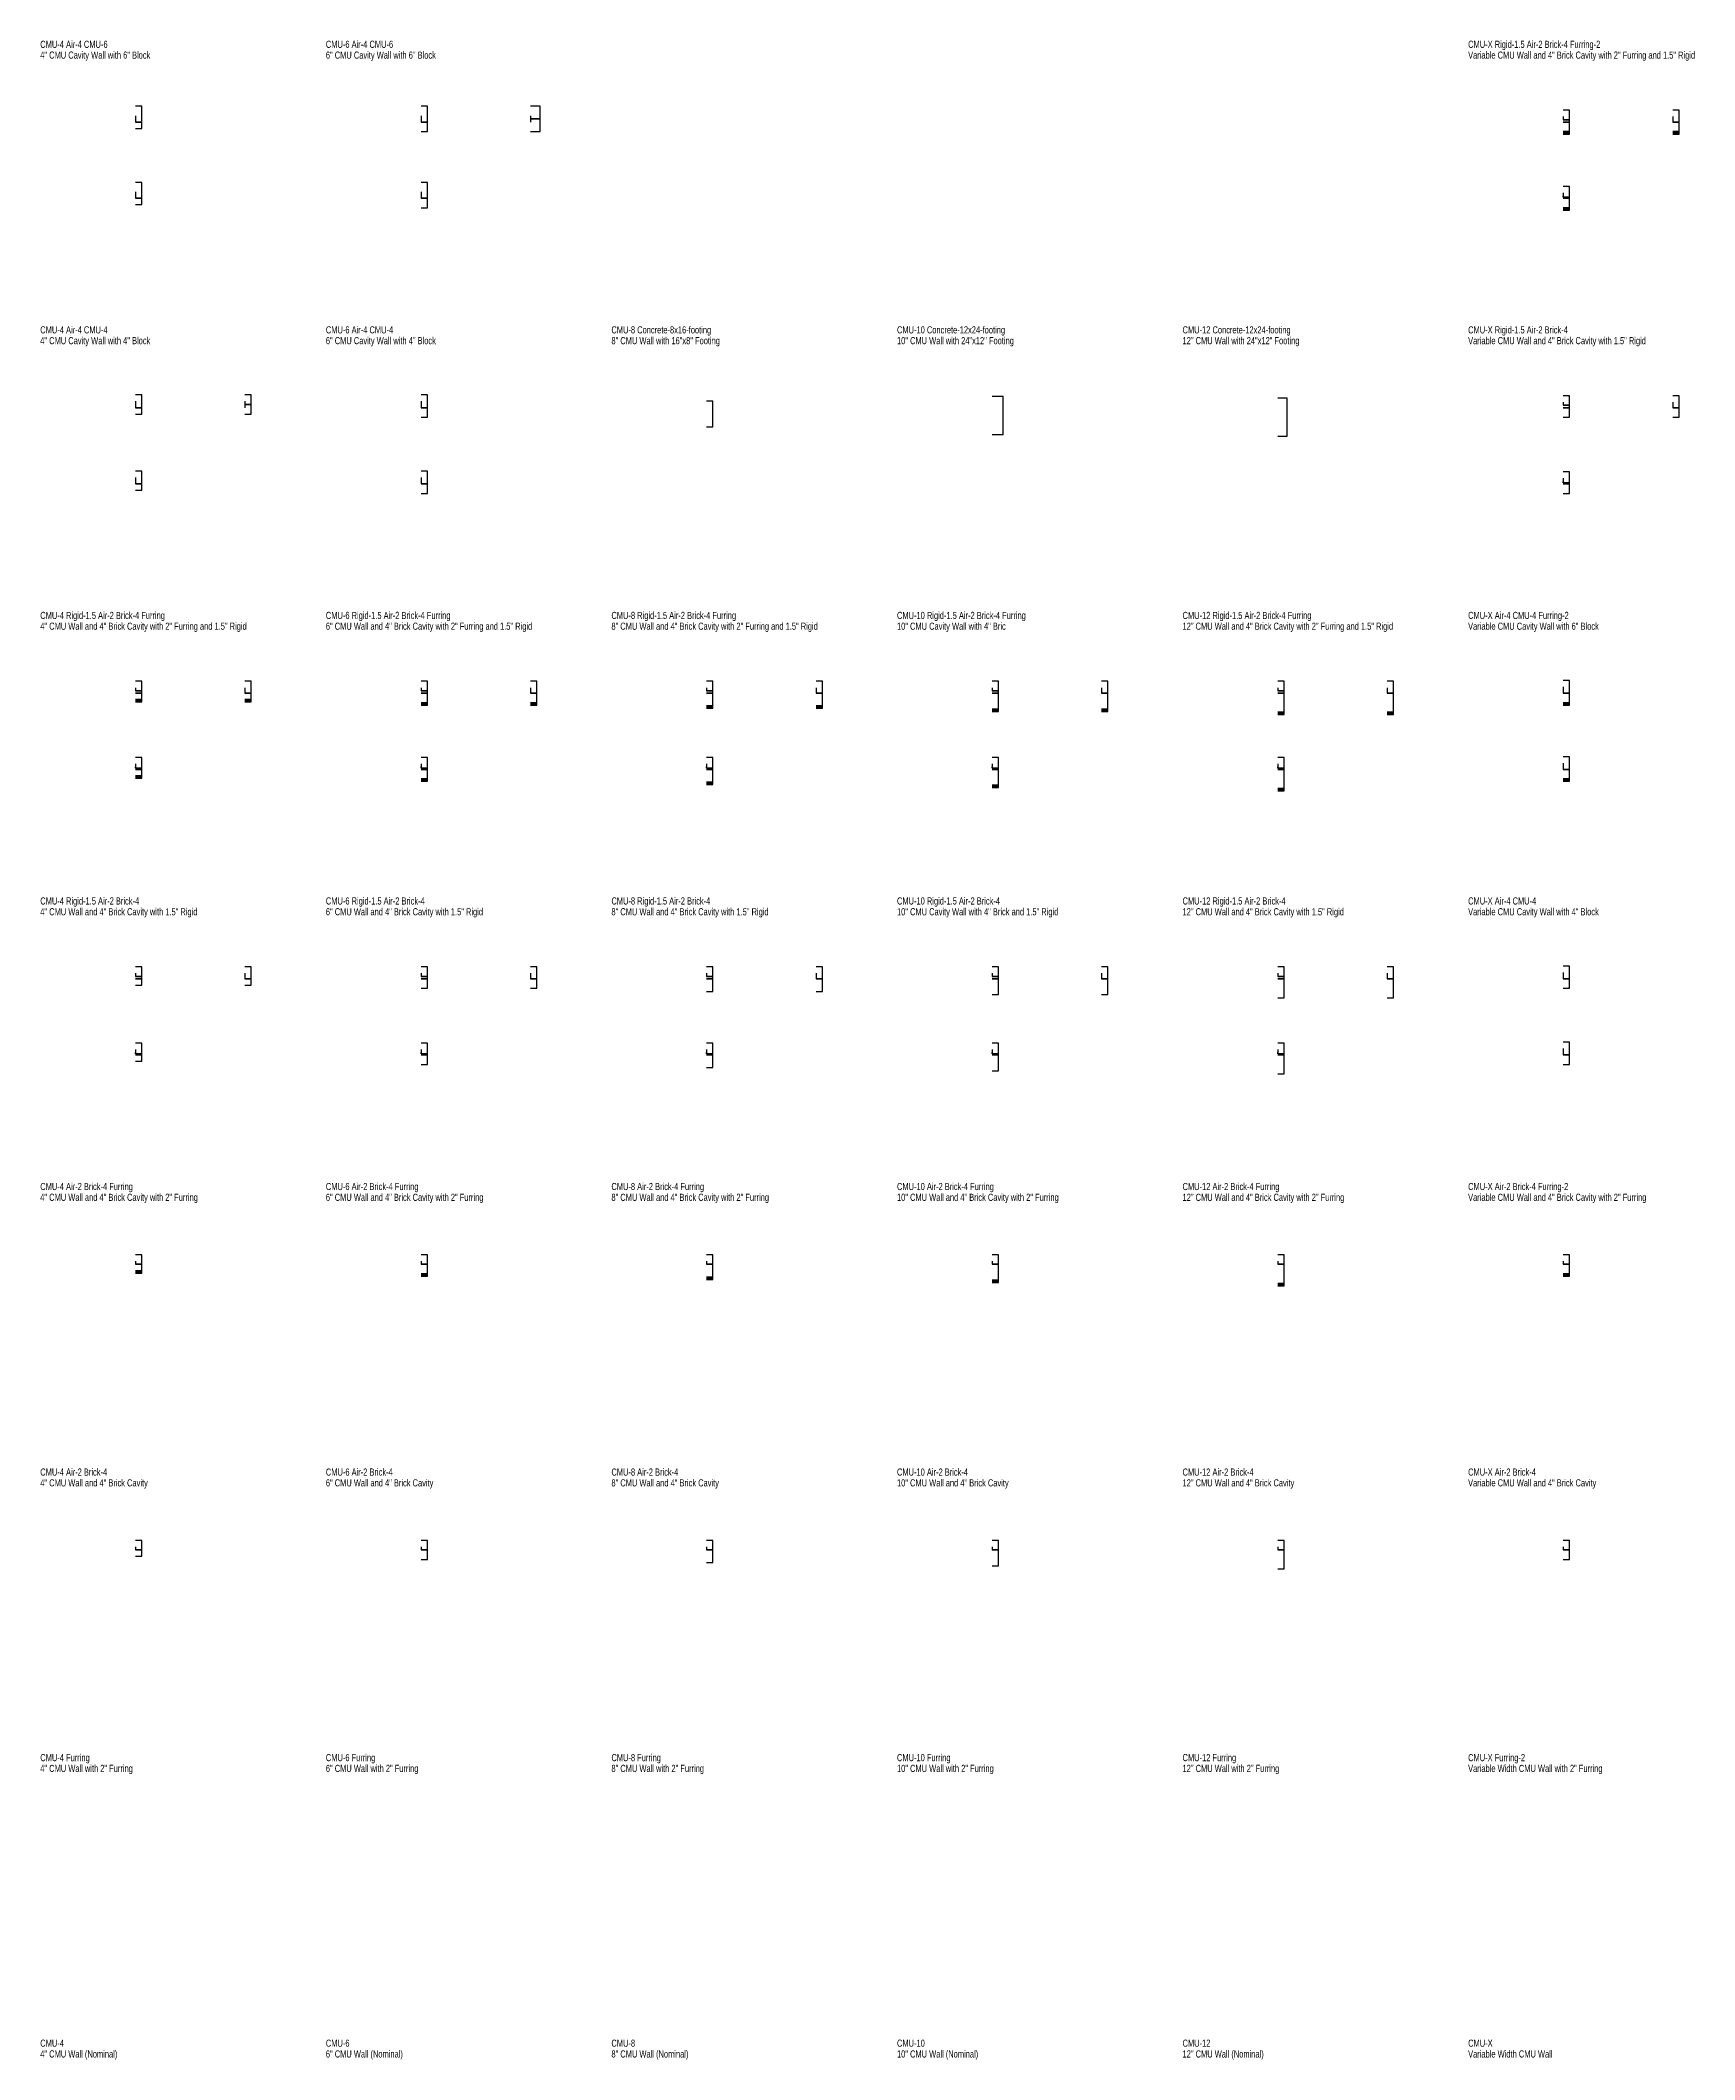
# Model space of a CAD drawing. Header units: inches. Extents: x -137 to 905, y -197 to 1076.
import ezdxf

# ---------------------------------------------------------------- set-up
doc = ezdxf.new("R2010")
doc.units = ezdxf.units.IN
doc.header["$LTSCALE"] = 0.5
doc.header["$MEASUREMENT"] = 0
doc.linetypes.add('HIDDEN', pattern=[0.375, 0.25, -0.125])
doc.layers.add('X-WallDescriptions', color=5, linetype='HIDDEN')
doc.layers.add('X-WallEndcapPolylines', color=6, linetype='Continuous')
doc.styles.add('Title', font='ARIAL.TTF', dxfattribs={"width": 0.75})

msp = doc.modelspace()

# ---------------------------------------------------------------- linework, layer by layer
at = {"layer": 'X-WallEndcapPolylines'}
for points in [[(-77.5, 1028.3), (-77.5, 1024.3), (-73.5, 1024.3), (-73.5, 1034.3), (-77.5, 1034.3)], [(102.5, 1028.3), (102.5, 1024.3), (106.5, 1024.3), (106.5, 1034.3), (102.5, 1034.3)], [(171.5, 1028.3), (171.5, 1026.3), (177.5, 1026.3), (177.5, 1034.3), (171.5, 1034.3)], [(822.5, 1027.8), (822.5, 1025.8), (826.5, 1025.8), (826.5, 1031.8), (822.5, 1031.8)], [(891.5, 1027.8), (891.5, 1024.3), (895.5, 1024.3), (895.5, 1031.8), (891.5, 1031.8)], [(-77.5, 1020.3), (-73.5, 1020.3), (-73.5, 1024.3), (-77.5, 1024.3)], [(102.5, 1018.3), (106.5, 1018.3), (106.5, 1024.3), (102.5, 1024.3)], [(171.5, 1018.3), (177.5, 1018.3), (177.5, 1026.3), (171.5, 1026.3), (171.5, 1024.3)], [(822.5, 1024.3), (826.5, 1024.3), (826.5, 1025.8), (822.5, 1025.8)], [(822.5, 1018.3), (826.5, 1018.3), (826.5, 1024.3), (822.5, 1024.3)], [(891.5, 1018.3), (895.5, 1018.3), (895.5, 1024.3), (891.5, 1024.3)], [(822.5, 1017.4), (826.5, 1017.4), (826.5, 1018.3), (822.5, 1018.3)], [(822.5, 1016.8), (826.5, 1016.8), (826.5, 1017.4), (822.5, 1017.4)], [(891.5, 1017.4), (895.5, 1017.4), (895.5, 1018.3), (891.5, 1018.3)], [(891.5, 1016.8), (895.5, 1016.8), (895.5, 1017.4), (891.5, 1017.4)], [(-77.5, 980.3), (-77.5, 976.3), (-73.5, 976.3), (-73.5, 986.3), (-77.5, 986.3)], [(102.5, 980.3), (102.5, 976.3), (106.5, 976.3), (106.5, 986.3), (102.5, 986.3)], [(822.5, 979.8), (822.5, 977), (826.5, 977), (826.5, 983.8), (822.5, 983.8)], [(-77.5, 972.3), (-73.5, 972.3), (-73.5, 976.3), (-77.5, 976.3)], [(102.5, 970.3), (106.5, 970.3), (106.5, 976.3), (102.5, 976.3)], [(822.5, 976.3), (826.5, 976.3), (826.5, 977), (822.5, 977), (822.5, 977.8)], [(822.5, 970.3), (826.5, 970.3), (826.5, 976.3), (822.5, 976.3)], [(822.5, 969.4), (826.5, 969.4), (826.5, 970.3), (822.5, 970.3)], [(822.5, 968.8), (826.5, 968.8), (826.5, 969.4), (822.5, 969.4)], [(-77.5, 848.3), (-77.5, 844.3), (-73.5, 844.3), (-73.5, 852.3), (-77.5, 852.3)], [(-77.5, 840.3), (-73.5, 840.3), (-73.5, 844.3), (-77.5, 844.3)], [(-8.5, 848.3), (-8.5, 846.3), (-4.5, 846.3), (-4.5, 852.3), (-8.5, 852.3)], [(-8.5, 840.3), (-4.5, 840.3), (-4.5, 846.3), (-8.5, 846.3), (-8.5, 844.3)], [(102.5, 848.3), (102.5, 844.3), (106.5, 844.3), (106.5, 852.3), (102.5, 852.3)], [(102.5, 838.3), (106.5, 838.3), (106.5, 844.3), (102.5, 844.3)], [(282.5, 832.3), (286.5, 832.3), (286.5, 848.3), (282.5, 848.3)], [(462.5, 827.3), (469.5, 827.3), (469.5, 851.3), (462.5, 851.3)], [(642.5, 826.3), (648.5, 826.3), (648.5, 850.3), (642.5, 850.3)], [(822.5, 847.8), (822.5, 845.8), (826.5, 845.8), (826.5, 851.8), (822.5, 851.8)], [(822.5, 844.3), (826.5, 844.3), (826.5, 845.8), (822.5, 845.8)], [(822.5, 838.3), (826.5, 838.3), (826.5, 844.3), (822.5, 844.3)], [(891.5, 847.8), (891.5, 844.3), (895.5, 844.3), (895.5, 851.8), (891.5, 851.8)], [(891.5, 838.3), (895.5, 838.3), (895.5, 844.3), (891.5, 844.3)], [(-77.5, 800.3), (-77.5, 796.3), (-73.5, 796.3), (-73.5, 804.3), (-77.5, 804.3)], [(102.5, 800.3), (102.5, 796.3), (106.5, 796.3), (106.5, 804.3), (102.5, 804.3)], [(822.5, 799.8), (822.5, 797), (826.5, 797), (826.5, 803.8), (822.5, 803.8)], [(-77.5, 792.3), (-73.5, 792.3), (-73.5, 796.3), (-77.5, 796.3)], [(102.5, 790.3), (106.5, 790.3), (106.5, 796.3), (102.5, 796.3)], [(822.5, 796.3), (826.5, 796.3), (826.5, 797), (822.5, 797), (822.5, 797.8)], [(822.5, 790.3), (826.5, 790.3), (826.5, 796.3), (822.5, 796.3)], [(-77.5, 667.8), (-77.5, 665.8), (-73.5, 665.8), (-73.5, 671.8), (-77.5, 671.8)], [(-77.5, 664.3), (-73.5, 664.3), (-73.5, 665.8), (-77.5, 665.8)], [(-77.5, 660.3), (-73.5, 660.3), (-73.5, 664.3), (-77.5, 664.3)], [(-8.5, 667.8), (-8.5, 664.3), (-4.5, 664.3), (-4.5, 671.8), (-8.5, 671.8)], [(-8.5, 660.3), (-4.5, 660.3), (-4.5, 664.3), (-8.5, 664.3)], [(102.5, 667.8), (102.5, 665.8), (106.5, 665.8), (106.5, 671.8), (102.5, 671.8)], [(102.5, 664.3), (106.5, 664.3), (106.5, 665.8), (102.5, 665.8)], [(102.5, 658.3), (106.5, 658.3), (106.5, 664.3), (102.5, 664.3)], [(171.5, 667.8), (171.5, 664.3), (175.5, 664.3), (175.5, 671.8), (171.5, 671.8)], [(171.5, 658.3), (175.5, 658.3), (175.5, 664.3), (171.5, 664.3)], [(282.5, 667.8), (282.5, 665.8), (286.5, 665.8), (286.5, 671.8), (282.5, 671.8)], [(282.5, 664.3), (286.5, 664.3), (286.5, 665.8), (282.5, 665.8)], [(282.5, 656.3), (286.5, 656.3), (286.5, 664.3), (282.5, 664.3)], [(351.5, 667.8), (351.5, 664.3), (355.5, 664.3), (355.5, 671.8), (351.5, 671.8)], [(351.5, 656.3), (355.5, 656.3), (355.5, 664.3), (351.5, 664.3)], [(462.5, 667.8), (462.5, 665.8), (466.5, 665.8), (466.5, 671.8), (462.5, 671.8)], [(462.5, 664.3), (466.5, 664.3), (466.5, 665.8), (462.5, 665.8)], [(462.5, 654.3), (466.5, 654.3), (466.5, 664.3), (462.5, 664.3)], [(531.5, 667.8), (531.5, 664.3), (535.5, 664.3), (535.5, 671.8), (531.5, 671.8)], [(531.5, 654.3), (535.5, 654.3), (535.5, 664.3), (531.5, 664.3)], [(642.5, 667.8), (642.5, 665.8), (646.5, 665.8), (646.5, 671.8), (642.5, 671.8)], [(642.5, 664.3), (646.5, 664.3), (646.5, 665.8), (642.5, 665.8)], [(642.5, 652.3), (646.5, 652.3), (646.5, 664.3), (642.5, 664.3)], [(711.5, 667.8), (711.5, 664.3), (715.5, 664.3), (715.5, 671.8), (711.5, 671.8)], [(711.5, 652.3), (715.5, 652.3), (715.5, 664.3), (711.5, 664.3)], [(822.5, 668.3), (822.5, 664.3), (826.5, 664.3), (826.5, 672.3), (822.5, 672.3)], [(822.5, 658.3), (826.5, 658.3), (826.5, 664.3), (822.5, 664.3)], [(-77.5, 659.4), (-73.5, 659.4), (-73.5, 660.3), (-77.5, 660.3)], [(-77.5, 658.8), (-73.5, 658.8), (-73.5, 659.4), (-77.5, 659.4)], [(-8.5, 659.4), (-4.5, 659.4), (-4.5, 660.3), (-8.5, 660.3)], [(-8.5, 658.8), (-4.5, 658.8), (-4.5, 659.4), (-8.5, 659.4)], [(102.5, 657.4), (106.5, 657.4), (106.5, 658.3), (102.5, 658.3)], [(102.5, 656.8), (106.5, 656.8), (106.5, 657.4), (102.5, 657.4)], [(171.5, 657.4), (175.5, 657.4), (175.5, 658.3), (171.5, 658.3)], [(171.5, 656.8), (175.5, 656.8), (175.5, 657.4), (171.5, 657.4)], [(282.5, 655.4), (286.5, 655.4), (286.5, 656.3), (282.5, 656.3)], [(282.5, 654.8), (286.5, 654.8), (286.5, 655.4), (282.5, 655.4)], [(351.5, 655.4), (355.5, 655.4), (355.5, 656.3), (351.5, 656.3)], [(351.5, 654.8), (355.5, 654.8), (355.5, 655.4), (351.5, 655.4)], [(462.5, 653.4), (466.5, 653.4), (466.5, 654.3), (462.5, 654.3)], [(462.5, 652.8), (466.5, 652.8), (466.5, 653.4), (462.5, 653.4)], [(531.5, 653.4), (535.5, 653.4), (535.5, 654.3), (531.5, 654.3)], [(531.5, 652.8), (535.5, 652.8), (535.5, 653.4), (531.5, 653.4)], [(642.5, 651.4), (646.5, 651.4), (646.5, 652.3), (642.5, 652.3)], [(642.5, 650.8), (646.5, 650.8), (646.5, 651.4), (642.5, 651.4)], [(711.5, 651.4), (715.5, 651.4), (715.5, 652.3), (711.5, 652.3)], [(711.5, 650.8), (715.5, 650.8), (715.5, 651.4), (711.5, 651.4)], [(822.5, 657.4), (826.5, 657.4), (826.5, 658.3), (822.5, 658.3)], [(822.5, 656.8), (826.5, 656.8), (826.5, 657.4), (822.5, 657.4)], [(-77.5, 619.8), (-77.5, 617), (-73.5, 617), (-73.5, 623.8), (-77.5, 623.8)], [(102.5, 619.8), (102.5, 617), (106.5, 617), (106.5, 623.8), (102.5, 623.8)], [(282.5, 619.8), (282.5, 617), (286.5, 617), (286.5, 623.8), (282.5, 623.8)], [(462.5, 619.8), (462.5, 617), (466.5, 617), (466.5, 623.8), (462.5, 623.8)], [(642.5, 619.8), (642.5, 617), (646.5, 617), (646.5, 623.8), (642.5, 623.8)], [(822.5, 620.3), (822.5, 616.3), (826.5, 616.3), (826.5, 624.3), (822.5, 624.3)], [(-77.5, 616.3), (-73.5, 616.3), (-73.5, 617), (-77.5, 617), (-77.5, 617.8)], [(-77.5, 612.3), (-73.5, 612.3), (-73.5, 616.3), (-77.5, 616.3)], [(-77.5, 611.4), (-73.5, 611.4), (-73.5, 612.3), (-77.5, 612.3)], [(-77.5, 610.8), (-73.5, 610.8), (-73.5, 611.4), (-77.5, 611.4)], [(102.5, 616.3), (106.5, 616.3), (106.5, 617), (102.5, 617), (102.5, 617.8)], [(102.5, 610.3), (106.5, 610.3), (106.5, 616.3), (102.5, 616.3)], [(282.5, 616.3), (286.5, 616.3), (286.5, 617), (282.5, 617), (282.5, 617.8)], [(282.5, 608.3), (286.5, 608.3), (286.5, 616.3), (282.5, 616.3)], [(462.5, 616.3), (466.5, 616.3), (466.5, 617), (462.5, 617), (462.5, 617.8)], [(462.5, 606.3), (466.5, 606.3), (466.5, 616.3), (462.5, 616.3)], [(642.5, 616.3), (646.5, 616.3), (646.5, 617), (642.5, 617), (642.5, 617.8)], [(642.5, 604.3), (646.5, 604.3), (646.5, 616.3), (642.5, 616.3)], [(822.5, 610.3), (826.5, 610.3), (826.5, 616.3), (822.5, 616.3)], [(102.5, 609.4), (106.5, 609.4), (106.5, 610.3), (102.5, 610.3)], [(102.5, 608.8), (106.5, 608.8), (106.5, 609.4), (102.5, 609.4)], [(282.5, 607.4), (286.5, 607.4), (286.5, 608.3), (282.5, 608.3)], [(282.5, 606.8), (286.5, 606.8), (286.5, 607.4), (282.5, 607.4)], [(462.5, 605.4), (466.5, 605.4), (466.5, 606.3), (462.5, 606.3)], [(462.5, 604.8), (466.5, 604.8), (466.5, 605.4), (462.5, 605.4)], [(642.5, 603.4), (646.5, 603.4), (646.5, 604.3), (642.5, 604.3)], [(642.5, 602.8), (646.5, 602.8), (646.5, 603.4), (642.5, 603.4)], [(822.5, 609.4), (826.5, 609.4), (826.5, 610.3), (822.5, 610.3)], [(822.5, 608.8), (826.5, 608.8), (826.5, 609.4), (822.5, 609.4)], [(-77.5, 487.8), (-77.5, 485.8), (-73.5, 485.8), (-73.5, 491.8), (-77.5, 491.8)], [(-77.5, 484.3), (-73.5, 484.3), (-73.5, 485.8), (-77.5, 485.8)], [(-77.5, 480.3), (-73.5, 480.3), (-73.5, 484.3), (-77.5, 484.3)], [(-8.5, 487.8), (-8.5, 484.3), (-4.5, 484.3), (-4.5, 491.8), (-8.5, 491.8)], [(-8.5, 480.3), (-4.5, 480.3), (-4.5, 484.3), (-8.5, 484.3)], [(102.5, 487.8), (102.5, 485.8), (106.5, 485.8), (106.5, 491.8), (102.5, 491.8)], [(102.5, 484.3), (106.5, 484.3), (106.5, 485.8), (102.5, 485.8)], [(102.5, 478.3), (106.5, 478.3), (106.5, 484.3), (102.5, 484.3)], [(171.5, 487.8), (171.5, 484.3), (175.5, 484.3), (175.5, 491.8), (171.5, 491.8)], [(171.5, 478.3), (175.5, 478.3), (175.5, 484.3), (171.5, 484.3)], [(282.5, 487.8), (282.5, 485.8), (286.5, 485.8), (286.5, 491.8), (282.5, 491.8)], [(282.5, 484.3), (286.5, 484.3), (286.5, 485.8), (282.5, 485.8)], [(282.5, 476.3), (286.5, 476.3), (286.5, 484.3), (282.5, 484.3)], [(351.5, 487.8), (351.5, 484.3), (355.5, 484.3), (355.5, 491.8), (351.5, 491.8)], [(351.5, 476.3), (355.5, 476.3), (355.5, 484.3), (351.5, 484.3)], [(462.5, 487.8), (462.5, 485.8), (466.5, 485.8), (466.5, 491.8), (462.5, 491.8)], [(462.5, 484.3), (466.5, 484.3), (466.5, 485.8), (462.5, 485.8)], [(462.5, 474.3), (466.5, 474.3), (466.5, 484.3), (462.5, 484.3)], [(531.5, 487.8), (531.5, 484.3), (535.5, 484.3), (535.5, 491.8), (531.5, 491.8)], [(531.5, 474.3), (535.5, 474.3), (535.5, 484.3), (531.5, 484.3)], [(642.5, 487.8), (642.5, 485.8), (646.5, 485.8), (646.5, 491.8), (642.5, 491.8)], [(642.5, 484.3), (646.5, 484.3), (646.5, 485.8), (642.5, 485.8)], [(642.5, 472.3), (646.5, 472.3), (646.5, 484.3), (642.5, 484.3)], [(711.5, 487.8), (711.5, 484.3), (715.5, 484.3), (715.5, 491.8), (711.5, 491.8)], [(711.5, 472.3), (715.5, 472.3), (715.5, 484.3), (711.5, 484.3)], [(822.5, 488.3), (822.5, 484.3), (826.5, 484.3), (826.5, 492.3), (822.5, 492.3)], [(822.5, 478.3), (826.5, 478.3), (826.5, 484.3), (822.5, 484.3)], [(-77.5, 439.8), (-77.5, 437), (-73.5, 437), (-73.5, 443.8), (-77.5, 443.8)], [(-77.5, 436.3), (-73.5, 436.3), (-73.5, 437), (-77.5, 437), (-77.5, 437.8)], [(-77.5, 432.3), (-73.5, 432.3), (-73.5, 436.3), (-77.5, 436.3)], [(102.5, 439.8), (102.5, 437), (106.5, 437), (106.5, 443.8), (102.5, 443.8)], [(102.5, 436.3), (106.5, 436.3), (106.5, 437), (102.5, 437), (102.5, 437.8)], [(102.5, 430.3), (106.5, 430.3), (106.5, 436.3), (102.5, 436.3)], [(282.5, 439.8), (282.5, 437), (286.5, 437), (286.5, 443.8), (282.5, 443.8)], [(282.5, 436.3), (286.5, 436.3), (286.5, 437), (282.5, 437), (282.5, 437.8)], [(282.5, 428.3), (286.5, 428.3), (286.5, 436.3), (282.5, 436.3)], [(462.5, 439.8), (462.5, 437), (466.5, 437), (466.5, 443.8), (462.5, 443.8)], [(462.5, 436.3), (466.5, 436.3), (466.5, 437), (462.5, 437), (462.5, 437.8)], [(462.5, 426.3), (466.5, 426.3), (466.5, 436.3), (462.5, 436.3)], [(642.5, 439.8), (642.5, 437), (646.5, 437), (646.5, 443.8), (642.5, 443.8)], [(642.5, 436.3), (646.5, 436.3), (646.5, 437), (642.5, 437), (642.5, 437.8)], [(642.5, 424.3), (646.5, 424.3), (646.5, 436.3), (642.5, 436.3)], [(822.5, 440.3), (822.5, 436.3), (826.5, 436.3), (826.5, 444.3), (822.5, 444.3)], [(822.5, 430.3), (826.5, 430.3), (826.5, 436.3), (822.5, 436.3)], [(-77.5, 306.3), (-77.5, 304.3), (-73.5, 304.3), (-73.5, 310.3), (-77.5, 310.3)], [(102.5, 306.3), (102.5, 304.3), (106.5, 304.3), (106.5, 310.3), (102.5, 310.3)], [(282.5, 306.3), (282.5, 304.3), (286.5, 304.3), (286.5, 310.3), (282.5, 310.3)], [(462.5, 306.3), (462.5, 304.3), (466.5, 304.3), (466.5, 310.3), (462.5, 310.3)], [(642.5, 306.3), (642.5, 304.3), (646.5, 304.3), (646.5, 310.3), (642.5, 310.3)], [(822.5, 306.3), (822.5, 304.3), (826.5, 304.3), (826.5, 310.3), (822.5, 310.3)], [(-77.5, 300.3), (-73.5, 300.3), (-73.5, 304.3), (-77.5, 304.3)], [(-77.5, 299.4), (-73.5, 299.4), (-73.5, 300.3), (-77.5, 300.3)], [(-77.5, 298.8), (-73.5, 298.8), (-73.5, 299.4), (-77.5, 299.4)], [(102.5, 298.3), (106.5, 298.3), (106.5, 304.3), (102.5, 304.3)], [(102.5, 297.4), (106.5, 297.4), (106.5, 298.3), (102.5, 298.3)], [(102.5, 296.8), (106.5, 296.8), (106.5, 297.4), (102.5, 297.4)], [(282.5, 296.3), (286.5, 296.3), (286.5, 304.3), (282.5, 304.3)], [(282.5, 295.4), (286.5, 295.4), (286.5, 296.3), (282.5, 296.3)], [(282.5, 294.8), (286.5, 294.8), (286.5, 295.4), (282.5, 295.4)], [(462.5, 294.3), (466.5, 294.3), (466.5, 304.3), (462.5, 304.3)], [(462.5, 293.4), (466.5, 293.4), (466.5, 294.3), (462.5, 294.3)], [(462.5, 292.8), (466.5, 292.8), (466.5, 293.4), (462.5, 293.4)], [(642.5, 292.3), (646.5, 292.3), (646.5, 304.3), (642.5, 304.3)], [(822.5, 298.3), (826.5, 298.3), (826.5, 304.3), (822.5, 304.3)], [(822.5, 297.4), (826.5, 297.4), (826.5, 298.3), (822.5, 298.3)], [(822.5, 296.8), (826.5, 296.8), (826.5, 297.4), (822.5, 297.4)], [(642.5, 291.4), (646.5, 291.4), (646.5, 292.3), (642.5, 292.3)], [(642.5, 290.8), (646.5, 290.8), (646.5, 291.4), (642.5, 291.4)], [(-77.5, 126.3), (-77.5, 124.3), (-73.5, 124.3), (-73.5, 130.3), (-77.5, 130.3)], [(102.5, 126.3), (102.5, 124.3), (106.5, 124.3), (106.5, 130.3), (102.5, 130.3)], [(282.5, 126.3), (282.5, 124.3), (286.5, 124.3), (286.5, 130.3), (282.5, 130.3)], [(462.5, 126.3), (462.5, 124.3), (466.5, 124.3), (466.5, 130.3), (462.5, 130.3)], [(642.5, 126.3), (642.5, 124.3), (646.5, 124.3), (646.5, 130.3), (642.5, 130.3)], [(822.5, 126.3), (822.5, 124.3), (826.5, 124.3), (826.5, 130.3), (822.5, 130.3)], [(-77.5, 120.3), (-73.5, 120.3), (-73.5, 124.3), (-77.5, 124.3)], [(102.5, 118.3), (106.5, 118.3), (106.5, 124.3), (102.5, 124.3)], [(282.5, 116.3), (286.5, 116.3), (286.5, 124.3), (282.5, 124.3)], [(462.5, 114.3), (466.5, 114.3), (466.5, 124.3), (462.5, 124.3)], [(642.5, 112.3), (646.5, 112.3), (646.5, 124.3), (642.5, 124.3)], [(822.5, 118.3), (826.5, 118.3), (826.5, 124.3), (822.5, 124.3)]]:
    msp.add_lwpolyline(points, dxfattribs=at)

# ---------------------------------------------------------------- texts
at = {"layer": 'X-WallDescriptions', "style": 'Title', "width": 0.75}
for s, p in [('CMU-4 Air-4 CMU-6', (-137.5, 1071.1)), ('CMU-6 Air-4 CMU-6', (42.5, 1071.1)), ('CMU-X Rigid-1.5 Air-2 Brick-4 Furring-2', (762.5, 1071.1)), ('4" CMU Cavity Wall with 6" Block', (-137.5, 1064.3)), ('6" CMU Cavity Wall with 6" Block', (42.5, 1064.3)), ('Variable CMU Wall and 4" Brick Cavity with 2" Furring and 1.5" Rigid', (762.5, 1064.3)), ('CMU-4 Air-4 CMU-4', (-137.5, 891.1)), ('CMU-6 Air-4 CMU-4', (42.5, 891.1)), ('CMU-8 Concrete-8x16-footing', (222.5, 891.1)), ('CMU-10 Concrete-12x24-footing', (402.5, 891.1)), ('CMU-12 Concrete-12x24-footing', (582.5, 891.1)), ('CMU-X Rigid-1.5 Air-2 Brick-4', (762.5, 891.1)), ('4" CMU Cavity Wall with 4" Block', (-137.5, 884.3)), ('6" CMU Cavity Wall with 4" Block', (42.5, 884.3)), ('8" CMU Wall with 16"x8" Footing', (222.5, 884.3)), ('10" CMU Wall with 24"x12" Footing', (402.5, 884.3)), ('12" CMU Wall with 24"x12" Footing', (582.5, 884.3)), ('Variable CMU Wall and 4" Brick Cavity with 1.5" Rigid', (762.5, 884.3)), ('CMU-4 Rigid-1.5 Air-2 Brick-4 Furring', (-137.5, 711.1)), ('CMU-6 Rigid-1.5 Air-2 Brick-4 Furring', (42.5, 711.1)), ('CMU-8 Rigid-1.5 Air-2 Brick-4 Furring', (222.5, 711.1)), ('CMU-10 Rigid-1.5 Air-2 Brick-4 Furring', (402.5, 711.1)), ('CMU-12 Rigid-1.5 Air-2 Brick-4 Furring', (582.5, 711.1)), ('CMU-X Air-4 CMU-4 Furring-2', (762.5, 711.1)), ('4" CMU Wall and 4" Brick Cavity with 2" Furring and 1.5" Rigid', (-137.5, 704.3)), ('6" CMU Wall and 4" Brick Cavity with 2" Furring and 1.5" Rigid', (42.5, 704.3)), ('8" CMU Wall and 4" Brick Cavity with 2" Furring and 1.5" Rigid', (222.5, 704.3)), ('10" CMU Cavity Wall with 4" Bric', (402.5, 704.3)), ('12" CMU Wall and 4" Brick Cavity with 2" Furring and 1.5" Rigid', (582.5, 704.3)), ('Variable CMU Cavity Wall with 6" Block', (762.5, 704.3)), ('CMU-4 Rigid-1.5 Air-2 Brick-4', (-137.5, 531.1)), ('CMU-6 Rigid-1.5 Air-2 Brick-4', (42.5, 531.1)), ('CMU-8 Rigid-1.5 Air-2 Brick-4', (222.5, 531.1)), ('CMU-10 Rigid-1.5 Air-2 Brick-4', (402.5, 531.1)), ('CMU-12 Rigid-1.5 Air-2 Brick-4', (582.5, 531.1)), ('CMU-X Air-4 CMU-4', (762.5, 531.1)), ('4" CMU Wall and 4" Brick Cavity with 1.5" Rigid', (-137.5, 524.3)), ('6" CMU Wall and 4" Brick Cavity with 1.5" Rigid', (42.5, 524.3)), ('8" CMU Wall and 4" Brick Cavity with 1.5" Rigid', (222.5, 524.3)), ('10" CMU Cavity Wall with 4" Brick and 1.5" Rigid', (402.5, 524.3)), ('12" CMU Wall and 4" Brick Cavity with 1.5" Rigid', (582.5, 524.3)), ('Variable CMU Cavity Wall with 4" Block', (762.5, 524.3)), ('4" CMU Wall and 4" Brick Cavity with 2" Furring', (-137.5, 344.3)), ('CMU-4 Air-2 Brick-4 Furring', (-137.5, 351.1)), ('CMU-6 Air-2 Brick-4 Furring', (42.5, 351.1)), ('6" CMU Wall and 4" Brick Cavity with 2" Furring', (42.5, 344.3)), ('CMU-8 Air-2 Brick-4 Furring', (222.5, 351.1)), ('8" CMU Wall and 4" Brick Cavity with 2" Furring', (222.5, 344.3)), ('CMU-10 Air-2 Brick-4 Furring', (402.5, 351.1)), ('10" CMU Wall and 4" Brick Cavity with 2" Furring', (402.5, 344.3)), ('CMU-12 Air-2 Brick-4 Furring', (582.5, 351.1)), ('12" CMU Wall and 4" Brick Cavity with 2" Furring', (582.5, 344.3)), ('Variable CMU Wall and 4" Brick Cavity with 2" Furring', (762.5, 344.3)), ('CMU-X Air-2 Brick-4 Furring-2', (762.5, 351.1)), ('4" CMU Wall and 4" Brick Cavity', (-137.5, 164.3)), ('CMU-4 Air-2 Brick-4', (-137.5, 171.1)), ('CMU-6 Air-2 Brick-4', (42.5, 171.1)), ('6" CMU Wall and 4" Brick Cavity', (42.5, 164.3)), ('CMU-8 Air-2 Brick-4', (222.5, 171.1)), ('8" CMU Wall and 4" Brick Cavity', (222.5, 164.3)), ('CMU-10 Air-2 Brick-4', (402.5, 171.1)), ('10" CMU Wall and 4" Brick Cavity', (402.5, 164.3)), ('CMU-12 Air-2 Brick-4', (582.5, 171.1)), ('12" CMU Wall and 4" Brick Cavity', (582.5, 164.3)), ('Variable CMU Wall and 4" Brick Cavity', (762.5, 164.3)), ('CMU-X Air-2 Brick-4', (762.5, 171.1)), ('4" CMU Wall with 2" Furring', (-137.5, -15.7)), ('CMU-4 Furring', (-137.5, -8.9)), ('CMU-6 Furring', (42.5, -8.9)), ('6" CMU Wall with 2" Furring', (42.5, -15.7)), ('CMU-8 Furring', (222.5, -8.9)), ('8" CMU Wall with 2" Furring', (222.5, -15.7)), ('CMU-10 Furring', (402.5, -8.9)), ('10" CMU Wall with 2" Furring', (402.5, -15.7)), ('CMU-12 Furring', (582.5, -8.9)), ('12" CMU Wall with 2" Furring', (582.5, -15.7)), ('Variable Width CMU Wall with 2" Furring', (762.5, -15.7)), ('CMU-X Furring-2', (762.5, -8.9)), ('CMU-4', (-137.5, -188.9)), ('CMU-6', (42.5, -188.9)), ('CMU-8', (222.5, -188.9)), ('CMU-10', (402.5, -188.9)), ('CMU-12', (582.5, -188.9)), ('CMU-X', (762.5, -188.9)), ('4" CMU Wall (Nominal)', (-137.5, -195.7)), ('6" CMU Wall (Nominal)', (42.5, -195.7)), ('8" CMU Wall (Nominal)', (222.5, -195.7)), ('10" CMU Wall (Nominal)', (402.5, -195.7)), ('12" CMU Wall (Nominal)', (582.5, -195.7)), ('Variable Width CMU Wall', (762.5, -195.7))]:
    msp.add_text(s, height=4.5, dxfattribs=at).set_placement(p)

doc.saveas('drawing.dxf')
